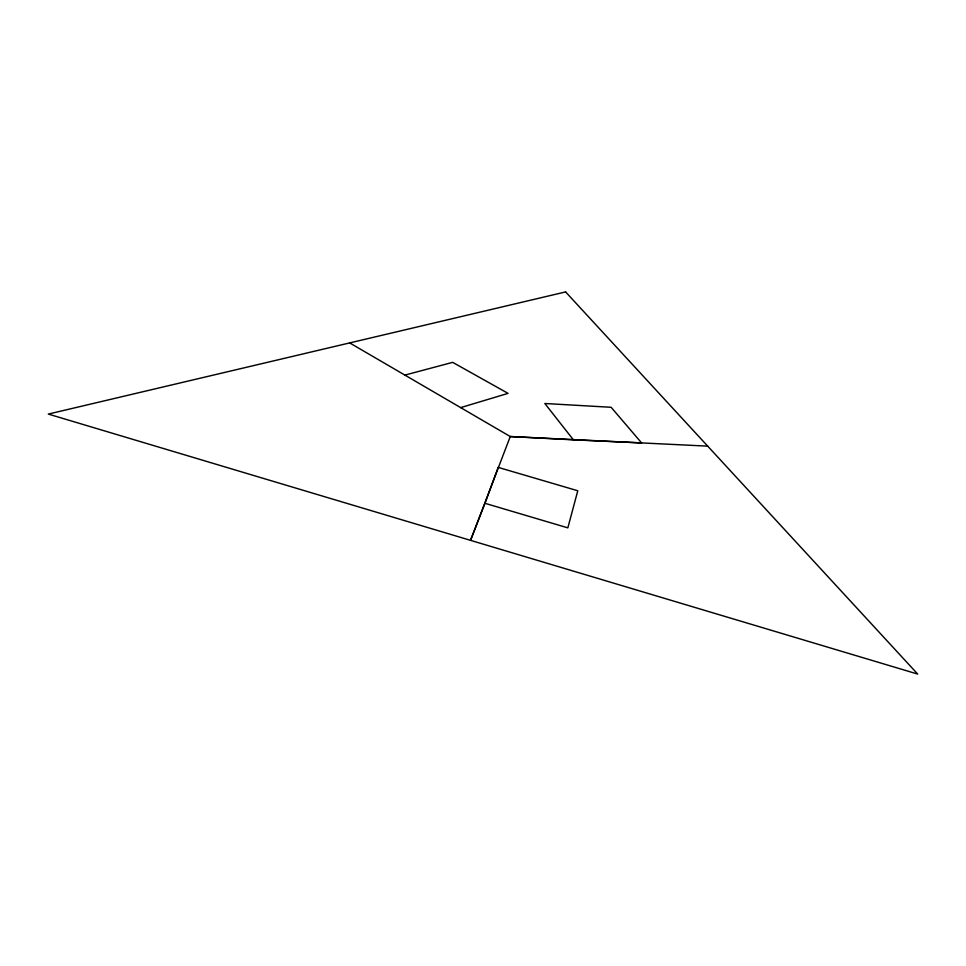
<?xml version="1.0" encoding="UTF-8"?>
<svg xmlns="http://www.w3.org/2000/svg" width="966" height="966" viewBox="0 0 966 966"><rect width="100%" height="100%" fill="white"/><g stroke="black" fill="none" stroke-linecap="round" stroke-linejoin="round"><path stroke-width="1.45" d="M485.004 503.31L498.19 467.387L577.777 490.764L567.839 527.859L485.004 503.31L470.539 540.344L510.265 436.535L707.692 446.135M460.661 407.616L508.056 393.367L452.668 362.347L404.887 375.098M573.381 439.832L641.593 442.923L611.128 407.29L544.836 403.498L573.381 439.832L510.265 436.535L349.68 342.906M565.617 291.925L48.3 414.076L917.7 674.075L565.617 291.925"/></g></svg>
